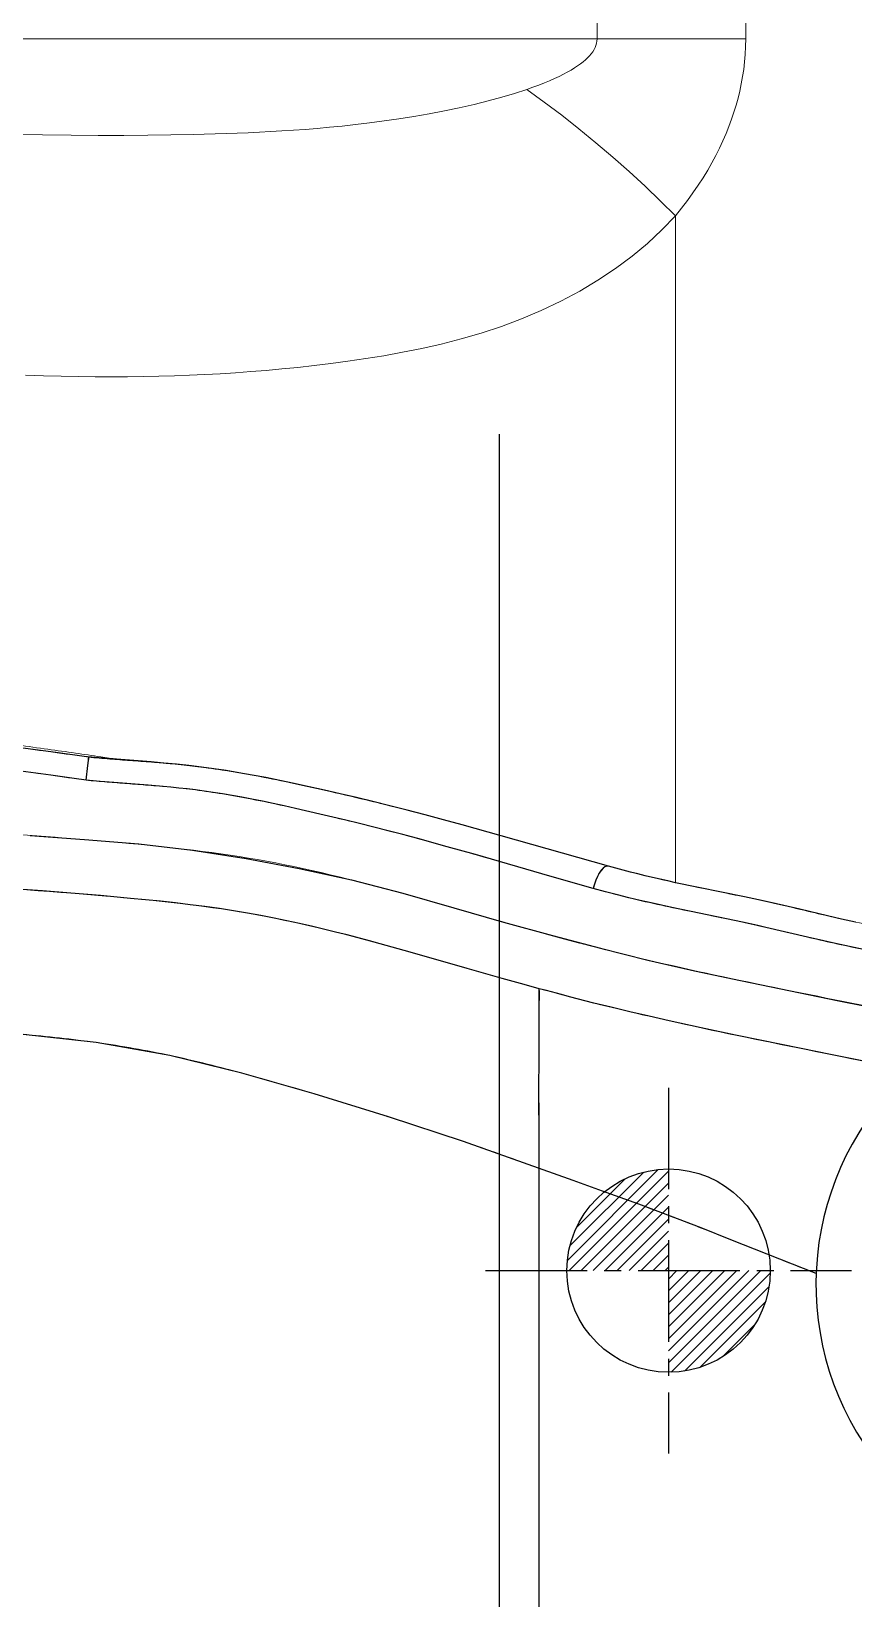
# Model space of a CAD drawing. Header units: inches. Extents: x 133169 to 134399, y -43543 to -42673.
# Drawn here: x 133829.96 to 133842.09, y -42819.67 to -42796.54 of the extents above; entities that cross this region are included whole.
import ezdxf

# ---------------------------------------------------------------- set-up
doc = ezdxf.new("R2010")
doc.units = ezdxf.units.IN
doc.header["$LTSCALE"] = 2
doc.header["$MEASUREMENT"] = 0
doc.linetypes.add('CENTER', pattern=[50.800000000000004, 31.75, -6.35, 6.35, -6.35])
doc.linetypes.add('CENTER2', pattern=[1.125, 0.75, -0.125, 0.125, -0.125])
for name, color, linetype in [('CAV-COR', 1, 'CONTINUOUS'), ('DEFAULT_1', 7, 'CENTER'), ('PIN', 4, 'CONTINUOUS')]:
    doc.layers.add(name, color=color, linetype=linetype)
doc.layers.add('PRODUCT', color=1, linetype='CONTINUOUS', lineweight=15)
doc.layers.add('枕位', color=75, linetype='CONTINUOUS', lineweight=15)

# ---------------------------------------------------------------- blocks, each defined once
blk = doc.blocks.new('20160812.091803')
at = {"layer": 'DEFAULT_1', "color": 2, "linetype": 'CENTER', "ltscale": 0.5}
blk.add_line((47.82165285493829, 0), (-47.82165285493829, 0), dxfattribs=at)
at = {"layer": 'PRODUCT', "linetype": 'ByBlock'}
blk.add_arc((35.27549999995972, -8.944499999997788), 4.271249999999999, 42.38725085037746, 293.6226988944115, dxfattribs=at)
for points, start_tangent, end_tangent in [([(40.31125149168656, -1.184947478483082), (41.04584923252696, 1.43474847622565), (41.54266267761705, 3.564494202808419), (41.80443744183867, 5.732910299695504), (42.06256630108692, 10.08804711845005), (42.02024622072349, 16.29764847564365), (41.98707392092911, 16.98071223308943)], (0.2545084331032959, 0.9670705545508587), (-0.05246215538366866, 0.9986229129418671)), ([(41.27516318144626, 14.11384271918359), (41.18864399663289, 8.459310872749484), (41.00348527816823, 5.802850499487249), (40.75068692903733, 3.703023671339906), (40.27052182273474, 1.647547460335772), (39.5027580523747, -1.098779098370869), (38.60949143001926, -5.173220551172562), (38.44453063042602, -5.994252569886157)], (0.02772109261696127, -0.9996156966675352), (-0.1973589466426488, -0.9803312940940446)), ([(36.98829689013655, -0.5902013397717383), (37.17652702194755, -0.06664965019444935), (37.35969498124905, 0.4550479233221267), (37.70551220554626, 1.507847774220863), (38.03798555632238, 2.566501299792435), (38.34766080763075, 3.631746091217792), (38.62053818500135, 4.707404162916646), (38.8231240901805, 5.797417590489204), (38.95285014191177, 6.899653828666487), (39.03860137567972, 8.00539153257705), (39.08469387891819, 9.114154539536685), (39.11026623344515, 10.22321707157971), (39.11126766187954, 11.33233501068025), (39.11051819802378, 11.88619070655113), (39.10371025081258, 12.44127616877086)], (0.3384394637945196, 0.9409881664221277), (-0.02309534424745427, 0.9997332669637895)), ([(43.05351737936144, 6.056631277424458), (43.12777849362465, 6.583871843613451), (43.19805517085479, 7.108854531084944), (43.26940172334434, 7.663837257270643), (43.34348570625298, 8.257912939283415), (43.41614483867306, 8.872039969639445), (43.48194320010953, 9.475655715854373), (43.53606622459483, 10.03294131412258), (43.57645682975999, 10.52054246178159), (43.60679021192482, 10.94949779893068), (43.63124831582536, 11.33866851736093)], (0.1421883457697104, 0.9898396205079252), (0.06013163435898865, 0.9981904560500051)), ([(42.71385682185064, 6.093821979688073), (42.78807609406067, 6.611995106541144), (42.85825543588726, 7.127423855381494), (42.92952780381893, 7.673420489743876), (43.00349354746868, 8.258834079664666), (43.07605396246072, 8.863938000737107), (43.14167047254159, 9.458793515710568), (43.19552260098862, 10.00747268431587), (43.2356605862733, 10.487138335091), (43.2658338965266, 10.91016939382098), (43.29021264394396, 11.29515694135625)], (0.1447671745425568, 0.9894657473480145), (0.0605691536857071, 0.9981640033690843)), ([(43.02312653404078, 5.629485825767915), (43.05914662335999, 5.875700894765032), (43.1135581934941, 6.250482973016915), (43.17115129291778, 6.656341180983873), (43.23146910904325, 7.098096803150838), (43.29416245382163, 7.580123733583605)], (0.1447597298906135, 0.989466836534705), (0.1255154072710455, 0.9920916704305018)), ([(42.63984416989842, 5.175658750325965), (42.66337143516284, 5.483814051171066), (42.68687180493725, 5.782927438885963), (42.71385682185064, 6.093821979688073)], (0.07905412366054504, 0.9968703253343754), (0.09028748108734648, 0.9959157448092193)), ([(43.05359394245897, 6.057291615681606), (43.00567493514973, 6.061363467859337), (42.88108583076973, 6.075442284818564), (42.71395432541613, 6.094763061089907)], (-0.9755562915139709, 0.2197496805174205), (-0.9933058753435492, 0.1155138000759465)), ([(43.00359974562889, 5.4422411475025), (43.02671659362386, 5.744104450081068), (43.05331998248585, 6.056067939542118)], (0.07388792568534785, 0.9972665513481923), (0.08853369442323908, 0.9960731825281577)), ([(43.06233659244026, 6.071729481664079), (43.01962341769831, 5.588670017146796)], (-0.0902119492489585, -0.9959225894680285), (-0.08470632997843647, -0.9964059602700018)), ([(43.06258809511201, 6.071753552023438), (43.06223813764518, 6.089164014032576), (43.05331998248585, 6.056067939542118)], (0.1113958136455322, 0.9937761179975345), (-0.182062392297885, -0.9832869801389476)), ([(43.01962341769831, 5.588670017146796), (42.89299028168898, 4.280612324029789), (42.66948078182759, 3.03741446606), (42.42313203518279, 1.964955775183626), (42.31398465839447, 1.523128635511966)], (-0.08470633000687819, -0.9964059602675839), (-0.2440567294498738, -0.9697609565301293)), ([(42.31412842223654, 1.523148397027398), (42.40511578999576, 1.891666470473865), (42.54668678651797, 2.492222068372939), (42.66749985478236, 3.034120630720281), (42.76772204201552, 3.528545250796014), (42.84728864053614, 3.981594960954681), (42.90756939258426, 4.398237696390424), (42.95024758006912, 4.780756912463403), (42.97995268364321, 5.127041385385382), (43.00359974562889, 5.4422411475025)], (0.2439785400738974, 0.9697806308559732), (0.073887925729538, 0.9972665513449183)), ([(42.07438410626492, 2.061292309525015), (42.21495216371841, 2.645533796589007), (42.33461996610276, 3.170504299938329), (42.43316942846286, 3.6463812807051), (42.51089862047229, 4.080397003912367), (42.56948585252394, 4.477874315874942), (42.61069905039039, 4.842260482881102), (42.63984416989842, 5.175658750325965)], (0.239909128135176, 0.9707953493076795), (0.07905412365266458, 0.9968703253350003)), ([(41.73249163539731, 0.7642873510412755), (41.91086379255285, 1.420846336652176), (42.07438410626492, 2.061292309525015)], (0.268299507278349, 0.9633355461074792), (0.2399091280973378, 0.9707953493170305)), ([(41.72684903716436, -0.6235230154488818), (41.88653248135233, -0.06170773092890158), (42.06077801896026, 0.5628901836826117), (42.24027653181111, 1.234007877275872), (42.31412842223654, 1.523148397027398)], (0.2743752162693634, 0.9616227122406896), (0.2439785400763461, 0.9697806308553573)), ([(41.25192787247943, -0.915788317885017), (41.39899395825341, -0.4052759972837521), (41.5586899741902, 0.1498768129895325), (41.73249163539731, 0.7642873510412755)], (0.2758777943397981, 0.9611927187563417), (0.2682995072730971, 0.9633355461089418)), ([(25.36548668859177, -0.6666467284812825), (26.15008411847521, -0.5876636456305278), (26.90231594408397, -0.5895697504311102), (27.63357328268467, -0.5924910519752302), (28.33791945237317, -0.5895342017756775), (29.00820692453999, -0.5894942023733165), (29.6497725834779, -0.5909388175132335), (30.85492674593115, -0.5901127121323952), (31.92082926063449, -0.5904344454029342), (32.88239616487408, -0.5902436932810815), (33.74353130839881, -0.5903574724434293), (34.5343141258636, -0.5902885166869964), (35.23588385412586, -0.5902880784051376), (35.88081814104225, -0.5902371093252441), (36.48085905390326, -0.5902980584578472), (36.98829689013655, -0.5902013397717383)], (0.9811214469127985, 0.1933926224232378), (0.9999998612556672, 0.0005267719109442042)), ([(35.43276556927594, -4.676146206882549), (35.49703890408273, -4.512368099836749), (36.01464068473433, -3.212273231962172), (36.51307318478939, -1.904056311570457), (36.98829689013655, -0.5902013397717383)], (0.3638048131550672, 0.9314752052122518), (0.3342209296162955, 0.9424947587156223)), ([(36.98829689013655, -0.5902013397717383), (37.28143390777404, -0.5903895762676257), (37.52443089149892, -0.5905141199909849), (37.71104015951278, -0.5894580566455261), (38.27095063775778, -0.5874461995990714), (39.3186473826936, -0.5925937934225658), (39.63754937949125, -0.5929245894731139)], (0.999993385487008, 0.00363716678639797), (0.9999978088572591, 0.002093389758444474)), ([(41.48046867159428, -1.490345557009277), (41.58015818300191, -1.137971331008885), (41.72684903716436, -0.6235230154488818)], (0.2705606983096427, 0.9627029181062029), (0.2743752162382112, 0.9616227122495781)), ([(41.11753377161222, -1.387920195193146), (41.25192787247943, -0.915788317885017)], (0.2709648598024532, 0.9625892398901189), (0.2758777944271081, 0.9611927187312824)), ([(38.67143855479662, -8.936846221098676), (39.39785540325101, -5.3310123307092), (40.28088805661537, -1.301089988919557), (40.31125149168656, -1.184947478483082)], (0.1972773626902781, 0.980347714930763), (0.2545084331002189, 0.9670705545516683)), ([(40.86747619285597, -2.396320185565855), (40.97862415589043, -1.91541249378497), (41.08212056951015, -1.515767198936373)], (0.2129401277894134, 0.9770652496005721), (0.2629616737536165, 0.9648062801084456)), ([(41.08212056951015, -1.515767198936373), (41.11753377161222, -1.387920195193146)], (0.2629616740068997, 0.9648062800394125), (0.2709366369371802, 0.9625971840625605)), ([(41.44645617518108, -1.611726171562623), (41.41530819641775, -1.532841676686076), (41.29324505009572, -1.449783831987588), (41.11753624060657, -1.387911568068375)], (0.282429506783681, 0.9592880556422698), (-0.9728070662083782, 0.2316169508802147)), ([(41.31046104981215, -2.131840840229415), (41.44645810459042, -1.611726630246267)], (0.2371338463954898, 0.9714769883500485), (0.2689432478008521, 0.9631560255027891)), ([(41.44645806308836, -1.611726702903979), (41.48046867159428, -1.490345557009277)], (0.2690037033101627, 0.9631391423908686), (0.2705606984911975, 0.9627029180551783)), ([(40.46251729479991, -6.087043095292756), (40.52820506892749, -5.714895161530876), (40.60789759486215, -5.313893777674821), (40.69893798872363, -4.902951644347922), (40.79036077778437, -4.513424005701381), (40.87514712309348, -4.15173766114458), (40.95294611374266, -3.801611157636216), (41.02915735534043, -3.438750192610314), (41.11034212034428, -3.041521126193402), (41.20135795825627, -2.606466422133963), (41.31046104981215, -2.131840840229415)], (0.168982385600275, 0.9856190711207042), (0.2371338463404275, 0.971476988363489)), ([(40.0672801603796, -6.219678270688746), (40.12588637124281, -5.882217381687951), (40.19232403190108, -5.506668285626802), (40.27360136192874, -5.098575350013562), (40.36602246508119, -4.682382976192457), (40.45794631147874, -4.291577825555578), (40.54219045196078, -3.933071806925), (40.61899906254257, -3.588178785037599), (40.69455843872856, -3.229305940905761), (40.77560880497913, -2.833688082857407), (40.86747619285597, -2.396320185565855)], (0.1754204932146655, 0.9844936010763724), (0.2129401277615305, 0.977065249606649))]:
    blk.add_spline(points, degree=3, dxfattribs=dict(at, start_tangent=start_tangent, end_tangent=end_tangent))

msp = doc.modelspace()

# ---------------------------------------------------------------- hatches: boundary and pattern name
at = {"layer": 'PIN', "linetype": 'Continuous'}
h = msp.add_hatch(dxfattribs=at)
h.set_pattern_fill('ANSI31', color=3, angle=270, style=0)
h.set_pattern_definition([(225, (134044.6460591616, -42800.58953060565), (-0.08838834764831845, 0.08838834764831843), [])])
h.paths.add_polyline_path([(133839.3640342931, -42814.82924357258), (133837.8640342931, -42814.82924357258, -0.4142135623730951), (133839.3640342931, -42813.32924357258)])
h.paths.add_polyline_path([(133839.3640342931, -42816.32924357258), (133839.3640342931, -42814.82924357258), (133840.8640342931, -42814.82924357258, -0.4142135623730951)])

# ---------------------------------------------------------------- linework, layer by layer
at = {"layer": 'CAV-COR', "linetype": 'ByBlock'}
for p, q in [((133831.1574321582, -42807.27833664114), (133830.7750412632, -42807.24544494173)), ((133830.8026708252, -42807.30006863744), (133830.7941489766, -42807.37641292313)), ((133831.7294666929, -42807.32285020924), (133831.1574321582, -42807.27833664114)), ((133830.2520391865, -42807.51766747854), (133829.7366104378, -42807.44748813674)), ((133830.7941489766, -42807.37641292313), (133830.769271232, -42807.59178924713)), ((133830.9787853079, -42807.61026394504), (133830.7702123134, -42807.59188675074)), ((133831.181346572, -42807.62696235003), (133830.9787853079, -42807.61026394504)), ((133831.6883755427, -42807.66589940274), (133831.181346572, -42807.62696235003)), ((133834.2185004965, -42808.09079140884), (133833.8626976664, -42808.00867446894)), ((133835.5094043403, -42808.03516409274), (133835.2528988264, -42807.96989722324)), ((133836.8943248667, -42808.41282777124), (133836.3188217053, -42808.25171083424)), ((133836.099746942, -42808.57325193714), (133835.6624329995, -42808.45340630674)), ((133838.4794942188, -42808.86222976664), (133836.8943248667, -42808.41282777124)), ((133836.5153212466, -42808.69033385154), (133836.099746942, -42808.57325193714)), ((133837.614152056, -42809.00620011224), (133836.5153212466, -42808.69033385154)), ((133830.1268124614, -42809.22672734024), (133829.3484393489, -42809.17224095634)), ((133838.2519544882, -42809.18820980094), (133837.614152056, -42809.00620011224)), ((133840.4850997372, -42809.31516547854), (133839.4640342931, -42809.10389037833)), ((133830.5479813128, -42809.25939786254), (133830.1268124614, -42809.22672734024)), ((133830.9824664657, -42809.29552989353), (133830.5479813128, -42809.25939786254)), ((133841.2984429902, -42809.49714676943), (133840.8916324277, -42809.40360229824)), ((133840.2161956586, -42809.63673206464), (133839.4109076483, -42809.47071866354)), ((133840.4522130781, -42809.68674451004), (133840.2161956586, -42809.63673206464)), ((133841.4130712711, -42809.90875855794), (133840.7971061, -42809.76355312064)), ((133835.5526353386, -42810.12893751534), (133835.1099941423, -42810.00578830814)), ((133836.3910816476, -42810.36808110843), (133835.5526353386, -42810.12893751534)), ((133836.9106465378, -42810.51686015534), (133836.7034179107, -42810.45718995724)), ((133837.4564312965, -42811.03741797723), (133837.4569588826, -42810.66819419304)), ((133837.5639148056, -42810.69631147393), (133837.4569588826, -42810.66819419304)), ((133837.4530711101, -42811.66430903054), (133837.4564312965, -42811.03741797723)), ((133838.518771792, -42810.94271916504), (133838.2628993356, -42810.87974533284)), ((133838.7903021727, -42811.00824615514), (133838.518771792, -42810.94271916504)), ((133839.0758354181, -42811.07448297804), (133838.7903021727, -42811.00824615514)), ((133841.8757342529, -42810.84589396234), (133847.608983306, -42811.99873392304)), ((133839.3740776981, -42811.14249087454), (133839.0758354181, -42811.07448297804)), ((133839.8448214316, -42811.24614828364), (133839.3740776981, -42811.14249087454)), ((133840.3507451924, -42811.35373523214), (133839.8448214316, -42811.24614828364)), ((133840.7168508579, -42811.43018974064), (133840.3507451924, -42811.35373523214)), ((133837.4513043568, -42812.18639547004), (133837.4530711101, -42811.66430903054)), ((133837.4517416061, -42812.37123502904), (133837.4513043568, -42812.18639547004)), ((133837.4543791975, -42812.70254822304), (133837.4517416061, -42812.37123502904)), ((133837.4531651441, -42821.76516155613), (133837.4545474672, -42812.81470923273)), ((133837.4545474672, -42812.81470923273), (133837.4543791975, -42812.70254822304)), ((133841.5401805, -42814.87297800334), (133840.2826416101, -42814.37271476454))]:
    msp.add_line(p, q, dxfattribs=at)
for points in [[(133830.7750412632, -42807.24544494173), (133830.3269942306, -42807.18223918314), (133829.8785417364, -42807.12193377934), (133829.4297699983, -42807.06394767894), (133828.5289662463, -42806.95154011234)], [(133830.8067426774, -42807.25214963004), (133830.8066876362, -42807.25820682463), (133830.8053053447, -42807.27437054583), (133830.8026708252, -42807.30006863744)], [(133834.288509957, -42807.73898193784), (133834.062189947, -42807.68783375523), (133833.8417779096, -42807.63959321384), (133833.62776685, -42807.59463013524), (133833.420637945, -42807.55322124224), (133833.2198958606, -42807.51537258894), (133833.0246162699, -42807.48094215884), (133832.8364133846, -42807.45016497194), (133832.6538089352, -42807.42272157984), (133832.471221054, -42807.39781986004), (133832.2874578881, -42807.37548532854), (133832.1037430336, -42807.35597842034), (133831.9180982527, -42807.33866897804), (133831.7294666929, -42807.32285020924)], [(133830.7702123134, -42807.59188675074), (133830.5971963706, -42807.56669811214), (133830.2520391865, -42807.51766747854)], [(133833.8626976664, -42808.00867446894), (133833.6935299931, -42807.97112360644), (133833.52970276, -42807.93593834303), (133833.3713640926, -42807.90309956194), (133833.2176530124, -42807.87257414414), (133833.0685157704, -42807.84441320974), (133832.9240553953, -42807.81856563874), (133832.7836372892, -42807.79484495214), (133832.6472046927, -42807.77325446904), (133832.5148506975, -42807.75379087044), (133832.3861599772, -42807.73625772004), (133832.2610930792, -42807.72078605604), (133832.1397172413, -42807.70724484033), (133832.0217738102, -42807.69504452214), (133831.9074055823, -42807.68422748194), (133831.6883755427, -42807.66589940274)], [(133835.2528988264, -42807.96989722324), (133835.0025373901, -42807.90787407044), (133834.758353925, -42807.84885614594), (133834.5204645465, -42807.79265064833), (133834.288509957, -42807.73898193784)], [(133834.8027419835, -42808.23135946634), (133834.6016247128, -42808.18202919653), (133834.2185004965, -42808.09079140884)], [(133835.6624329995, -42808.45340630674), (133835.4431879564, -42808.39487977994), (133835.2264426994, -42808.33842278863), (133834.8027419835, -42808.23135946634)], [(133836.3188217053, -42808.25171083424), (133836.0423424463, -42808.17614862304), (133835.7725687266, -42808.10393936484), (133835.5094043403, -42808.03516409274)], [(133829.9468869998, -42808.40726244574), (133830.7481227732, -42808.46522613964), (133831.5480299622, -42808.53215861824), (133832.3425991053, -42808.62380710544), (133833.1313867207, -42808.74683923124), (133833.9134813543, -42808.89458736563), (133834.6845210052, -42809.06279584284), (133835.4445673298, -42809.25923152304), (133836.1941234994, -42809.47612754603), (133836.9301907076, -42809.68592766524), (133837.6499453536, -42809.88116951274), (133838.3569830405, -42810.06931545633), (133839.0578666027, -42810.24519635294), (133839.7445177857, -42810.40249121874), (133840.4255501529, -42810.54752103754), (133841.8757342529, -42810.84589396234)], [(133838.4679052519, -42808.85897940564), (133838.4515301098, -42808.85833735963), (133838.4249273666, -42808.86884161734), (133838.3968759698, -42808.89043537614), (133838.3683499231, -42808.92236879744), (133838.340339756, -42808.96353300004), (133838.3138181251, -42809.01249852244), (133838.2897059324, -42809.06756504763), (133838.2688403568, -42809.12682049214), (133838.2519458612, -42809.18820733194)], [(133839.4640342931, -42809.10389037833), (133839.3511587744, -42809.07915996663), (133839.2391206783, -42809.05393912604), (133839.1279453994, -42809.02818814524), (133839.0176739878, -42809.00191088863), (133838.9083027356, -42808.97509983894), (133838.799784857, -42808.94773386414), (133838.6921192944, -42808.91980139944), (133838.5853489244, -42808.89130212834), (133838.4794942188, -42808.86222976664)], [(133839.4109076483, -42809.47071866354), (133839.2603544787, -42809.43826737974), (133839.1050070811, -42809.40367445884), (133838.9448032213, -42809.36693925174), (133838.7794467868, -42809.32711941664), (133838.6088232231, -42809.28390083944), (133838.4330006918, -42809.23759763424), (133838.2519544882, -42809.18820980094)], [(133834.6203465517, -42809.87593524154), (133834.4493328293, -42809.83234935733), (133834.275462244, -42809.78971186384), (133834.0981383215, -42809.74772252994), (133833.9171390806, -42809.70595982224), (133833.7322804045, -42809.66536654814), (133833.5431287712, -42809.62664536053), (133833.3491350693, -42809.58903617664), (133833.1498792845, -42809.55290319944), (133832.9456363688, -42809.51913679203), (133832.7371024145, -42809.48738960574), (133832.5243338818, -42809.45740833563), (133832.3079633853, -42809.42945773443), (133832.089639028, -42809.40363920524), (133831.8692503791, -42809.37930803384), (133831.6470368359, -42809.35626906904), (133831.4251508279, -42809.33509017474), (133830.9824664657, -42809.29552989353)], [(133840.8916324277, -42809.40360229824), (133840.6884663391, -42809.35838343004), (133840.4850997372, -42809.31516547854)], [(133842.1226327895, -42809.68580653194), (133841.9139666959, -42809.64053316644), (133841.7071789841, -42809.59343087803), (133841.2984429902, -42809.49714676943)], [(133835.1099941423, -42810.00578830814), (133834.9513274803, -42809.96296671533), (133834.6203465517, -42809.87593524154)], [(133840.7971061, -42809.76355312064), (133840.6816459467, -42809.73735320244), (133840.4522130781, -42809.68674451004)], [(133841.8235454755, -42810.00214222404), (133841.5464172693, -42809.93972110744), (133841.4130712711, -42809.90875855794)], [(133842.4997037292, -42810.13695471593), (133842.3707025787, -42810.11341954063), (133842.2373890493, -42810.08783906444), (133842.1004480131, -42810.06060973604), (133841.9626096431, -42810.03214221064), (133841.8235454755, -42810.00214222404)], [(133836.7034179107, -42810.45718995724), (133836.496615792, -42810.39860409854), (133836.3910816476, -42810.36808110843)], [(133837.4569588826, -42810.66819419304), (133837.2330406298, -42810.60678458764), (133836.9106465378, -42810.51686015534)], [(133838.2628993356, -42810.87974533284), (133837.9008629885, -42810.78710707973), (133837.7858337784, -42810.75660719124), (133837.5639148056, -42810.69631147393)], [(133836.3369005593, -42812.92143297804), (133835.2304521726, -42812.56002675284), (133834.1379711362, -42812.21949176244), (133833.067273757, -42811.91289471184), (133832.0057663565, -42811.65225535354), (133830.9221951958, -42811.46194273933), (133829.7983683646, -42811.33749942644), (133828.6634585886, -42811.25660376724), (133827.5531931031, -42811.21503493784), (133826.4821447238, -42811.19418303474), (133825.4387409685, -42811.19455977753), (133824.4227581243, -42811.20203332174)], [(133841.9751550671, -42811.68181924034), (133841.7533917354, -42811.63766891524), (133841.5352872912, -42811.59562328544), (133841.3208791839, -42811.55306332234), (133840.7168508579, -42811.43018974064)], [(133842.9291221309, -42811.87547540954), (133842.678973371, -42811.82815723083), (133842.4371707087, -42811.77915224634), (133841.9751550671, -42811.68181924034)], [(133840.2826416101, -42814.37271476454), (133839.8420834824, -42814.19943657143), (133839.389605309, -42814.02539321814), (133838.924048454, -42813.85039309664), (133838.4449539033, -42813.67438621114), (133837.9540871557, -42813.49702839784), (133836.3369005593, -42812.92143297804)]]:
    msp.add_lwpolyline(points, dxfattribs=at)
msp.add_arc((133845.8085342931, -42815.03024357263), 4.27125, 132.3872508505812, 23.622698894283, dxfattribs=at)
at = {"layer": 'DEFAULT_1', "color": 2, "linetype": 'CENTER', "ltscale": 0.5}
msp.add_line((133836.8640342931, -42802.4840907177), (133836.8640342931, -42898.12739642758), dxfattribs=at)
at = {"layer": 'PIN', "color": 3, "linetype": 'CENTER2'}
for p, q in [((133839.3640342931, -42812.12924357258), (133839.3640342931, -42817.52924357258)), ((133836.6640342931, -42814.82924357258), (133842.0640342931, -42814.82924357258))]:
    msp.add_line(p, q, dxfattribs=at)
at = {"layer": 'PIN', "color": 3, "linetype": 'Continuous'}
msp.add_circle((133839.3640342931, -42814.82924357258), 1.5, dxfattribs=at)
at = {"layer": '枕位', "linetype": 'ByBlock'}
for p, q in [((133838.3096933375, -42780.30574357264), (133838.3096933375, -42796.65104303424)), ((133840.5015490714, -42780.30574357264), (133840.5015104882, -42796.65104315414)), ((133819.0687960802, -42796.65104303424), (133840.5015490714, -42796.65104323174)), ((133829.6662160035, -42798.06105240204), (133830.1263197671, -42798.06896221354)), ((133830.1263197671, -42798.06896221354), (133830.5531978252, -42798.07378308383)), ((133830.5531978252, -42798.07378308383), (133830.9511179633, -42798.07601397444)), ((133830.9511179633, -42798.07601397444), (133831.3257373654, -42798.07594305654)), ((133831.3257373654, -42798.07594305654), (133831.6806053795, -42798.07370904503)), ((133831.6806053795, -42798.07370904503), (133832.0209904962, -42798.06944837224)), ((133832.0209904962, -42798.06944837224), (133832.3519101847, -42798.06306294954)), ((133832.3519101847, -42798.06306294954), (133832.676676232, -42798.05440509054)), ((133832.676676232, -42798.05440509054), (133833.0002275365, -42798.04318104274)), ((133839.4640342931, -42799.26415432774), (133839.4640342931, -42809.10389037833))]:
    msp.add_line(p, q, dxfattribs=at)
for points in [[(133837.2721785592, -42797.39764626094), (133837.3630448159, -42797.36532590574), (133837.4492985906, -42797.33307143624), (133837.5309398831, -42797.30089779624), (133837.6079581121, -42797.26877838104), (133837.680363859, -42797.23676780373), (133837.7481888676, -42797.20500407754), (133837.8113016359, -42797.17355339914), (133837.8698336659, -42797.14237888504), (133837.9242112083, -42797.11146446413), (133837.9744102194, -42797.08085746974), (133838.0204547429, -42797.05053490394), (133838.0628431607, -42797.02037258874), (133838.1016141062, -42796.99040844844), (133838.1367289461, -42796.96062320963), (133838.168570162, -42796.93080338043), (133838.1972269478, -42796.90097739934), (133838.2226101096, -42796.87113090534), (133838.2448345473, -42796.84098296924), (133838.2640288145, -42796.81053519514), (133838.2800643576, -42796.77979781134), (133838.2926704162, -42796.74850089804), (133838.3017567369, -42796.71655855283), (133838.3074135731, -42796.68406994964), (133838.3096409248, -42796.65104303424)], [(133839.4640342931, -42799.26415432774), (133839.5549274147, -42799.15093119754), (133839.6411997672, -42799.03804363684), (133839.7228513505, -42798.92549164584), (133839.799870039, -42798.81307817723), (133839.8722679584, -42798.70100027823), (133839.9400814855, -42798.58984909004), (133840.0031792502, -42798.47981038104), (133840.0616926227, -42798.37069838274), (133840.1160520901, -42798.26254693134), (133840.166234126, -42798.15549095274), (133840.2122622569, -42798.04939552104), (133840.2546375497, -42797.94388969403), (133840.2933993546, -42797.83908681053), (133840.3285083214, -42797.73487353184), (133840.3603474662, -42797.63053889914), (133840.3890071748, -42797.52615674124), (133840.4143970614, -42797.42165322934), (133840.4366289842, -42797.31609591874), (133840.4558297293, -42797.20945970664), (133840.4718725106, -42797.10176969574), (133840.4844888271, -42796.99216874884), (133840.4935891788, -42796.88037115334), (133840.4992630658, -42796.76666262183), (133840.5015104882, -42796.65104315414)], [(133833.0002275365, -42798.04318104274), (133833.1630560275, -42798.03636121014), (133833.3272510003, -42798.02869727384), (133833.4926587841, -42798.02013427104), (133833.6603511217, -42798.01032298474), (133833.8296016796, -42797.99937027444), (133834.0011367912, -42797.98712480564), (133834.1782071996, -42797.97282450874), (133834.3610987318, -42797.95644443783), (133834.5495255608, -42797.93790731954), (133834.7458809481, -42797.91632234284), (133834.9524105248, -42797.89133490604), (133835.1668686598, -42797.86309396393), (133835.3849117221, -42797.83142260994), (133835.6071474379, -42797.79600261274), (133835.832968081, -42797.75689889894), (133836.0562068423, -42797.71452568094), (133836.2769158123, -42797.66861707244), (133836.4950429005, -42797.61923428294), (133836.7042650273, -42797.56736415093), (133836.9024744993, -42797.51333709063), (133837.09177901, -42797.45677105313), (133837.2721785592, -42797.39764626094)], [(133837.2721785592, -42797.39764652574), (133837.5299927559, -42797.58464720184), (133837.7867188622, -42797.77873649104), (133838.0412733293, -42797.97909520574), (133838.2925817714, -42798.18487768994), (133838.5395835079, -42798.39521540944), (133838.7812360368, -42798.60922062163), (133839.0165194268, -42798.82599009114), (133839.2444406243, -42799.04460889864), (133839.4640376503, -42799.26415432674)], [(133829.8768356706, -42801.61375588214), (133830.1430895966, -42801.62333522864), (133830.4028556392, -42801.63061648994), (133830.6561330757, -42801.63567709874), (133830.9028367979, -42801.63843962234), (133831.1449734284, -42801.63925693994), (133831.3824615113, -42801.63820169144), (133831.6153224369, -42801.63520123694), (133831.8457085234, -42801.63039053554), (133832.0735302753, -42801.62384809193), (133832.2988180214, -42801.61549540154), (133832.5238834589, -42801.60523190954), (133832.7485904985, -42801.59315739864), (133832.9729941894, -42801.57917208624), (133833.1996588741, -42801.56287606894), (133833.4284129071, -42801.54439487994), (133833.65929688, -42801.52360298604), (133833.8951405668, -42801.49972388484), (133834.1357871187, -42801.47297933104), (133834.3811710301, -42801.44314756973), (133834.6341807117, -42801.40878683374), (133834.8958419013, -42801.37033129554), (133835.1647428632, -42801.32734678264), (133835.4400625674, -42801.27708900924), (133835.7224956304, -42801.21991119314), (133836.0111136968, -42801.15546011653), (133836.3027291248, -42801.07993184034), (133836.5987193206, -42800.99251532173), (133836.8978858213, -42800.89402160344), (133837.193346103, -42800.78307987394), (133837.4852540176, -42800.65900273014), (133837.773852026, -42800.52247757524), (133838.0525216256, -42800.37419580784), (133838.3209751109, -42800.21345622084), (133838.5798791655, -42800.04096002143), (133838.8240672749, -42799.85950223033), (133839.0518873123, -42799.67001452114), (133839.265192146, -42799.47156522024), (133839.4640342931, -42799.26415432774)]]:
    msp.add_lwpolyline(points, dxfattribs=at)

# ---------------------------------------------------------------- block references
at = {"layer": 'PRODUCT', "linetype": 'ByBlock', "rotation": 90}
msp.add_blockref('20160812.091803', (133836.8640342931, -42850.30574357264), dxfattribs=at)

doc.saveas('drawing.dxf')
